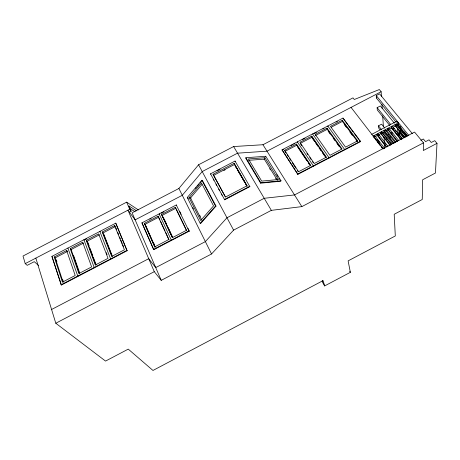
<?xml version="1.0" encoding="UTF-8"?>
<svg xmlns="http://www.w3.org/2000/svg" width="460" height="460" viewBox="0 0 460 460"><rect width="100%" height="100%" fill="white"/><g stroke="black" fill="none" stroke-linecap="round" stroke-linejoin="round"><path stroke-width="0.69" d="M51.583 309.494L148.724 258.687L155.733 267.599L205.373 241.609L226.975 217.764L264.212 198.289L294.509 194.936L414.563 132.083L423.482 142.853L423.315 150.518L437 143.336L434.746 140.662L431.261 142.485L429.03 139.823L425.558 141.645L423.355 138.995L420.814 140.323M437 143.336L435.459 173.023L422.671 179.745L422.24 199.496L394.197 214.274L395.301 235.963L348.116 260.872L350.359 272.332L324.645 285.924L323.104 283.36L322.328 280.686M245.904 157.711L245.697 158.194L260.624 183.178L280.772 181.234L281.002 180.763L265.742 156.273L245.904 157.711L260.849 182.706L260.624 183.178M264.08 159.603L264.931 157.728L248.411 158.947L261.705 181.102L278.461 179.515L264.931 157.728M265.529 156.745L265.742 156.273M423.482 142.853L301.852 206.62L271.342 210.352L233.599 230.121L211.537 253.972L161.23 280.347L132.106 212.83L178.9 188.479L198.565 164.772L233.623 146.544L262.953 144.733L353.004 97.865L354.28 99.498L379.345 89.545L381.144 91.718L381.466 96.68M187.26 197.535L201.877 180.257L202.348 180.383L216.005 206.114L200.715 223.422L200.232 223.33L187.26 197.535L187.737 197.645L188.37 198.904M195.5 188.473L196.414 187.398M197.328 186.317L199.157 184.161M200.065 183.08L201.44 181.464M189.083 197.622L201.463 183.022L213.538 205.884L200.646 220.518L189.083 197.622L190.986 198.064M201.974 184.471L190.52 197.955L201.773 220.179M200.232 223.33L215.527 206.005L216.005 206.114M61.122 284.746L126.885 250.412L127.144 250.717L61.439 285.022L61.122 284.746L51.922 256.381L115.765 223.152L127.144 250.717M224.658 199.807L249.872 186.639L249.728 186.277L224.492 199.456L224.658 199.807L210.53 173.822L235.037 161.063L249.872 186.639M379.971 129.674L378.649 127.989L378.488 125.816L381.616 124.177L384.738 128.11M371.68 134.355L396.853 121.198L398.251 122.912L398.303 124.522L393.277 127.15M153.554 249.372L188.893 230.897L189.089 231.213L153.778 249.671L153.554 249.372L141.945 222.853L176.289 204.959L176.49 205.286M297.827 174.38L297.723 174.018L360.416 141.249L342.999 118.076L282.055 149.833L297.827 174.38L360.462 141.64L360.416 141.249M373.025 136.097L398.251 122.912M384.548 148.269L374.745 135.614L373.566 136.235L383.353 148.896M386.043 146.746L377.079 135.217L377.016 134.429L378.195 133.814L388.05 146.435M390.034 145.429L380.592 133.383L380.535 132.589L381.714 131.974L391.621 144.566M393.674 143.526L384.175 131.508L384.123 130.715L385.302 130.099L395.266 142.657M397.308 141.623L387.757 129.634L387.711 128.84L388.89 128.225L398.906 140.754M400.942 139.719L391.334 127.765L391.299 126.966L392.472 126.35L402.552 138.845M404.788 137.701L395.128 125.781L395.1 124.976L396.273 124.361L406.404 136.827M375.049 136.677L384.479 131.75M385.733 131.088L388.251 129.777M389.505 129.122L391.391 128.133M406.128 136.373L399.567 128.3L399.544 127.512L400.706 126.902M397.67 128.305L397.808 132.348L399.171 134.044L400.303 133.452M35.84 258.112L55.792 323.242L154.278 271.664L161.23 280.347M138.448 209.973L126.655 202.153L23 256.036L25.225 263.632L129.714 209.271L131.169 211.249L129.427 212.158M84.174 240.051L86.727 238.723M216.982 170.913L220.121 169.28M54.222 256.99L66.654 250.516L67.557 251.413L55.154 257.87L54.222 256.99L62.439 282.147L75.204 275.483L66.654 250.516M70.242 248.647L82.65 242.19L91.632 266.909L78.884 273.562L70.242 248.647L71.133 249.55L79.545 273.746M86.233 240.321L98.63 233.87L108.037 258.347L95.306 264.989L86.233 240.321L87.084 241.247L95.91 265.202M102.206 232.007L114.58 225.567L115.356 226.521L103.017 232.95L102.206 232.007L111.705 256.427L124.413 249.797L114.58 225.567M213.06 174.294L234.071 163.357L247.066 185.771L225.503 197.03L213.06 174.294L225.331 196.857M71.133 249.55L83.513 243.104M87.084 241.247L99.446 234.807M213.578 175.381L234.537 164.467L247.158 186.254M223.899 170.447L225.164 169.786M381.144 91.718L267.001 151.173L237.544 153.174L202.204 171.563L182.292 195.293L135.136 219.857L127.96 210.185L154.278 271.664M396.25 122.383L376.412 98.037L376.228 95.571L379.558 93.834L412.355 133.659M149.805 219.19L151.081 218.529M161.247 213.227L163.789 211.905M282.164 150.207L283.44 149.546M291.065 145.567L292.336 144.906M293.606 144.244L294.877 143.583M302.496 139.61L305.037 138.287M313.921 133.659L316.457 132.336M322.793 129.03L324.064 128.374M336.093 122.101L337.358 121.44M158.056 216.229L168.762 239.545L154.663 246.911L144.313 223.393L158.056 216.229L159.89 219.776M175.243 207.27L186.392 230.333L172.322 237.688L161.523 214.423L175.243 207.27L175.846 208.253L162.161 215.383L172.345 237.325M284.625 150.259L296.487 144.072L310.747 165.347L298.58 171.706L284.625 150.259L284.947 151.374L296.78 145.205L296.487 144.072M311.759 136.114L299.914 142.29L314.26 163.513L326.41 157.165L311.759 136.114L312.018 137.264L326.226 157.705M327.014 128.162L315.18 134.332L329.918 155.33L342.05 148.988L327.014 128.162L327.227 129.335L341.4 148.982M342.24 120.227L330.424 126.385L345.552 147.16L357.667 140.829L342.24 120.227L342.418 121.417L357.38 141.427M158.7 217.189L144.998 224.33L155.049 247.164M312.018 137.264L300.202 143.428L301.789 145.78M315.428 135.487L327.227 129.335M331.257 127.236L342.418 121.417M389.798 125.551L377.303 109.998L377.131 107.651L380.38 105.955L394.352 123.171M260.849 182.706L281.002 180.763M248.48 160.333L264.287 159.143L277.397 180.314M129.542 208.299L134.998 211.721M136.62 210.875L128.852 205.873L131.169 211.249M55.792 323.242L105.547 361.083L128.26 349.123L152.973 370.455L323.11 280.583L324.645 285.924M25.225 263.632L27.221 265.334L34.258 261.671L38.542 265.437M51.922 256.381L61.439 285.022M77.901 276.425L67.919 248.055M94.34 267.841L83.892 239.74M110.756 259.273L99.837 231.437L100.107 231.754M376.228 95.571L408.854 135.493M399.935 126.465L401.252 128.081M404.328 131.859L407.405 135.631M398.055 124.597L407.525 136.218M399.544 127.512L406.554 136.125M400.263 130.042L401.143 131.123M395.1 124.976L405.214 137.454M404.202 137.787L399.683 132.204L399.705 132.98L403.765 138M377.131 107.651L390.58 124.349M393.271 127.684L394.168 128.8M395.514 130.468L396.411 131.583M397.308 132.693L402.241 138.816M392.949 127.69L393.823 128.777M391.299 126.966L401.356 139.472M392.029 128.328L393.369 129.99M394.26 131.1L400.953 139.432M391.541 132.29L392.409 133.377M387.711 128.84L397.71 141.375M386.526 130.358L395.899 142.151M387.941 134.171L388.809 135.257M389.672 136.35L390.54 137.442M384.123 130.715L394.07 143.284M378.488 125.816L381.593 129.754M383.37 132.003L392.696 143.825M382.628 133.043L391.471 144.279M386.498 138.782L387.36 139.88M380.535 132.589L390.425 145.193M378.252 134.602L379.109 135.7M384.669 142.83L385.957 144.474M377.016 134.429L386.854 147.062M377.367 139.702L379.494 142.451M351.049 107.398L382.916 148.655M373.635 137.017L374.486 138.121M375.337 139.219L376.182 140.317M377.033 141.421L380.431 145.82M381.708 147.47L382.553 148.574M347.725 124.689L342.999 118.076M348.577 125.821L353.245 132.031M354.096 133.164L358.766 139.38M359.611 140.513L360.462 141.64M344.247 124.493L346.38 127.351M349.796 131.916L352.354 135.343M356.195 140.49L357.052 141.628M141.945 222.853L153.778 249.671M144.313 223.393L145.446 224.957M328.204 131.267L330.286 134.153M333.201 138.195L334.863 140.507M336.944 143.393L339.026 146.28M312.57 133.935L329.188 157.987M312.593 138.615L314.617 141.53M315.836 143.284L317.866 146.199M319.079 147.953L321.109 150.868M322.322 152.617L324.754 156.118M171.448 240.436L159.131 213.9L159.344 214.216M306.958 153.433L307.757 154.612M309.747 157.556L310.937 159.321M312.53 161.678L313.323 162.857M296.78 145.205L310.621 165.864M297.373 146.55L306.849 160.701M308.424 163.058L309.609 164.829M161.523 214.423L166.175 223.761M285.338 151.972L286.108 153.163M287.27 154.945L288.431 156.733M289.593 158.516L290.755 160.298M292.301 162.679L295.78 168.038M297.332 170.418L298.103 171.609M282.055 149.833L297.723 174.018M349.715 271.325L350.359 272.332M262.953 144.733L301.852 206.62M276.684 174.662L277.8 176.456M278.915 178.25L279.657 179.44M269.692 168.676L270.44 169.884M275.678 178.353L276.425 179.561M322.103 281.014L322.719 282.037M233.623 146.544L271.342 210.352M246.934 185.966L234.071 163.357M235.865 167.181L236.584 168.423M237.665 170.286L241.615 177.111M242.339 178.353L244.852 182.701M245.933 184.564L246.652 185.805M213.267 179.095L213.946 180.343M215.981 184.086L216.66 185.334M218.695 189.077L219.38 190.319M221.415 194.062L222.094 195.31M198.565 164.772L233.599 230.121M201.877 180.257L215.527 206.005M199.669 215.199L200.313 216.464M192.803 207.707L193.436 208.961M178.9 188.479L211.537 253.972M179.567 211.123L181.136 214.354M187.927 228.24L189.307 231.156M176.289 204.959L189.089 231.213M176.151 208.892L186.668 230.638M210.53 173.822L210.703 174.185M164.111 218.908L166.204 223.416M168.297 227.918L172.184 236.285M166.773 225.049L172.161 236.653M160.482 221.07L164.939 230.77M165.531 232.064L169.096 239.821M153.583 242.805L154.439 244.76M145.734 225.607L155.21 247.112M126.655 202.153L129.714 209.271M235.037 161.063L235.192 161.437M115.765 223.152L126.885 250.412M115.891 227.832L116.685 229.793M117.748 232.409L118.548 234.37M119.606 236.986L120.405 238.947M120.934 240.252L122.262 243.524M122.791 244.829L123.59 246.796M103.81 234.243L112.021 255.306M103.017 232.95L112.257 256.674M106.306 252.638L107.071 254.621M87.9 242.529L89.125 245.853M90.108 248.509L92.805 255.823M93.294 257.151L95.99 264.465M73.6 255.524L79.442 272.308M56.229 259.814L56.89 261.849M62.669 279.473L63.336 281.508M55.154 257.87L63.152 282.302M297.419 142.255L297.321 141.875L313.519 166.175M327.865 126.391L327.796 126L344.839 149.805M374.745 135.614L374.814 136.401M376.585 96.387L376.705 98.026M381.714 131.974L381.765 132.767M381.967 104.477L382.237 108.732M382.697 115.822L383.381 126.454M384.065 137.086L384.382 142.048M384.52 144.17L384.796 148.425M385.302 130.099L385.348 130.893M396.273 124.361L396.301 125.166M397.532 124.263L397.601 126.287M398.877 124.626L398.981 127.989M399.067 130.68L399.171 134.044"/></g></svg>
